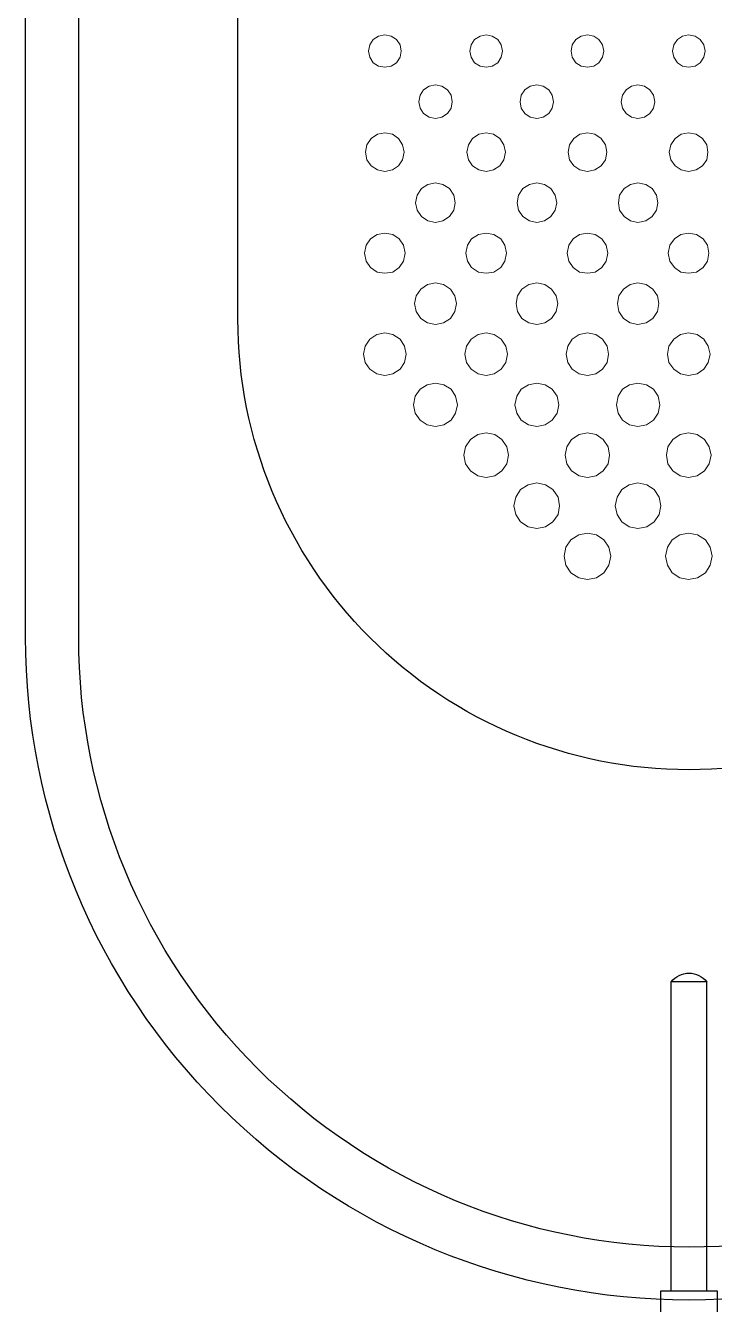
# Model space of a CAD drawing. Header units: inches. Extents: x 24920 to 61775, y 10942 to 38819.
# Drawn here: x 31138 to 31527, y 12422 to 13145 of the extents above; entities that cross this region are included whole.
import ezdxf

# ---------------------------------------------------------------- set-up
doc = ezdxf.new("R2010")
doc.units = ezdxf.units.IN
doc.header["$MEASUREMENT"] = 0
doc.layers.add('01TOILET', color=4, linetype='Continuous')

# ---------------------------------------------------------------- blocks, each defined once
blk = doc.blocks.new('A$C11311193')
at = {"layer": '01TOILET', "color": 9}
for p, q in [((-435.94, -40.12), (-393.46, 20.54)), ((-388.14, 17.78), (-392.35, 20.73)), ((-385.88, 16.2), (-388.14, 17.78)), ((-368.39, 3.95), (-370.64, 5.53)), ((-364.17, 1), (-368.39, 3.95)), ((-363.97, -0.11), (-406.45, -60.77)), ((-370.9, -4.97), (-370.47, -5.27)), ((-370.45, -2.84), (-369.99, -3.16)), ((-369.99, -3.16), (-369.8, -3.3)), ((-377, -13.64), (-377.01, -13.63)), ((-376.49, -13.87), (-376.92, -13.57)), ((-374.96, -11.89), (-374.5, -12.21)), ((-373.53, -11.06), (-373.94, -10.77)), ((-372.51, -8.73), (-372.1, -9.01)), ((-371.34, -7.71), (-371.8, -7.39)), ((-378.86, -14.78), (-378.86, -14.77)), ((-378.31, -15.04), (-378.76, -14.72)), ((-406.66, -63.86), (-377.91, -83.99)), ((-418.13, -80.24), (-389.38, -100.37)), ((-336.45, -113.02), (-193.35, -213.22)), ((-347.92, -129.4), (-204.82, -229.6)), ((-193.35, -213.22), (-204.82, -229.6))]:
    blk.add_line(p, q, dxfattribs=at)
blk.add_lwpolyline([(-405.76, -72.02), (-383.65, -87.5), (-388.24, -94.05), (-410.35, -78.58)], dxfattribs=at)
blk.add_lwpolyline([(-374.46, -79.07), (-392.82, -105.29), (-351.36, -134.31), (-333.01, -108.1)], close=True, dxfattribs=at)
for centre, radius in [((-386.29, -0.6), 16), ((-386.29, -0.6), 15.25), ((-428.45, -60.81), 22), ((-362.91, -106.69), 10)]:
    blk.add_circle(centre, radius, dxfattribs=at)
for centre, radius, start, end in [((-392.81, 20.08), 0.8, 55.0011, 145.0011), ((-386.34, 15.55), 0.8, 344.71706, 55.0011), ((-371.1, 4.88), 0.8, 55.0011, 126.95484), ((-364.63, 0.35), 0.8, 325.0011, 55.0011), ((-386.14, -0.66), 16.34, 334.55108, 343.59818), ((-376.54, -4.45), 6.52, 330.64373, 340.00983), ((-386.29, -0.6), 17, 336.04057, 341.17634), ((-370.37, -5.3), 0.402, 344.23374, 347.463), ((-370.09, -3.71), 0.5, 349.10278, 54.98404), ((-386.29, -0.6), 17, 346.35911, 348.32633), ((-386.29, -0.6), 17, 348.33841, 348.36287), ((-428.45, -60.81), 50, 76.10132, 313.4621), ((-386.18, -0.72), 16.34, 306.40401, 315.45111), ((-386.29, -0.6), 17, 308.82586, 313.96162), ((-379.36, -8.42), 6.56, 310.00744, 319.31977), ((-374.78, -12.53), 0.424, 337.9323, 55.00109), ((-374.7, -12.6), 0.318, 312.65502, 341.67022), ((-386.29, -0.6), 17, 315.72917, 318.02969), ((-378.75, -7.32), 6.9, 317.66259, 325.83332), ((-373.22, -10.63), 0.532, 235.0011, 322.50138), ((-373.49, -11.06), 0.472, 343.28224, 353.5272), ((-386.29, -0.6), 17, 322.49856, 327.50087), ((-372.09, -9.05), 0.472, 296.47499, 306.71996), ((-376.99, -5.65), 6.42, 323.85301, 332.61068), ((-377.4, -5.39), 6.9, 324.16887, 324.47045), ((-386.29, -0.6), 17, 329.24044, 334.27302), ((-371.14, -7.33), 0.424, 235.0011, 312.06989), ((-386.29, -0.6), 17, 301.67586, 303.64465), ((-386.29, -0.6), 17, 301.67586, 303.64465), ((-386.29, -0.6), 17, 301.67586, 303.64465), ((-386.29, -0.6), 17, 301.67586, 303.64465), ((-386.29, -0.6), 17, 301.67586, 301.75153), ((-428.45, -60.81), 50, 336.53601, 33.90092), ((-403.18, -68.34), 4.49, 175.78133, 235.00121), ((-412.92, -82.26), 4.49, 55.00098, 114.22086), ((-205.2, -217.13), 12.48, 271.75683, 18.24536)]:
    blk.add_arc(centre, radius, start, end, dxfattribs=at)
for points, knots in [([(-370.47, -5.27), (-370.4, -5.32), (-370.29, -5.42), (-370.18, -5.63), (-370.15, -5.87), (-370.18, -6.01), (-370.2, -6.09)], [0, 0, 0, 0, 0.243401, 0.5, 0.756599, 1, 1, 1, 1]), ([(-369.77, -4.61), (-369.77, -4.62), (-369.78, -4.66), (-369.82, -4.79), (-369.88, -4.95), (-369.94, -5.14), (-370.03, -5.35), (-370.11, -5.55), (-370.17, -5.66), (-370.19, -5.7)], [0, 0, 0, 0, 0.019444, 0.1198185, 0.2095623, 0.3164002, 0.4369193, 0.5922337, 0.7353609, 0.7353609, 0.7353609, 0.7353609]), ([(-369.99, -3.16), (-369.92, -3.22), (-369.8, -3.32), (-369.67, -3.55), (-369.61, -3.8), (-369.63, -3.95), (-369.64, -4.04)], [0, 0, 0, 0, 0.244635, 0.5, 0.755365, 1, 1, 1, 1]), ([(-375.97, -13.98), (-375.99, -14), (-376.04, -14.06), (-376.15, -14.17), (-376.3, -14.31), (-376.45, -14.44), (-376.59, -14.55), (-376.73, -14.66), (-376.81, -14.71), (-376.86, -14.75)], [0.2341512, 0.2341512, 0.2341512, 0.2341512, 0.3199573, 0.4662754, 0.5919189, 0.7019131, 0.8073592, 0.9086228, 1, 1, 1, 1]), ([(-375.63, -13.85), (-375.7, -13.89), (-375.82, -13.97), (-376.05, -14.02), (-376.29, -13.99), (-376.42, -13.92), (-376.49, -13.87)], [0, 0, 0, 0, 0.243401, 0.5, 0.756599, 1, 1, 1, 1]), ([(-374.12, -12.47), (-374.17, -12.52), (-374.25, -12.58), (-374.34, -12.62), (-374.37, -12.62)], [0, 0, 0, 0, 0.2420821, 0.3523608, 0.3523608, 0.3523608, 0.3523608]), ([(-372.1, -9.01), (-372.04, -9.06), (-371.95, -9.15), (-371.87, -9.34), (-371.86, -9.56), (-371.92, -9.67), (-371.95, -9.74)], [0, 0, 0, 0, 0.240664, 0.5, 0.759336, 1, 1, 1, 1]), ([(-370.92, -7.69), (-370.91, -7.72), (-370.92, -7.82), (-370.95, -7.91), (-370.98, -7.98)], [0.6476392, 0.6476392, 0.6476392, 0.6476392, 0.7579179, 1, 1, 1, 1]), ([(-377.36, -15.07), (-377.44, -15.11), (-377.58, -15.18), (-377.84, -15.21), (-378.09, -15.16), (-378.23, -15.09), (-378.31, -15.04)], [0, 0, 0, 0, 0.244635, 0.5, 0.755365, 1, 1, 1, 1])]:
    blk.add_open_spline(points, degree=3, knots=knots, dxfattribs=at)
blk = doc.blocks.new('A$C0C112DF2')
at = {"layer": '01TOILET', "color": 251, "linetype": 'Continuous', "lineweight": 5}
for p, q in [((-66.74, 438.52), (-62.37, 441.44)), ((-62.37, 441.44), (-57.44, 442.34)), ((-57.44, 442.34), (-52.34, 441.44)), ((-57.44, 442.34), (-57.44, 442.34)), ((-52.34, 441.44), (-48.14, 438.52)), ((-9.51, 438.52), (-5.14, 441.44)), ((-9.51, 438.52), (-5.14, 441.44)), ((-9.51, 438.52), (-5.14, 441.44)), ((-5.14, 441.44), (-0.22, 442.34)), ((-5.14, 441.44), (-0.22, 442.34)), ((-5.14, 441.44), (-0.22, 442.34)), ((-0.22, 442.34), (4.88, 441.44)), ((-0.22, 442.34), (-0.22, 442.34)), ((-0.22, 442.34), (4.88, 441.44)), ((-0.22, 442.34), (-0.22, 442.34)), ((-0.22, 442.34), (4.88, 441.44)), ((-0.22, 442.34), (-0.22, 442.34)), ((4.88, 441.44), (9.25, 438.52)), ((4.88, 441.44), (9.25, 438.52)), ((4.88, 441.44), (9.25, 438.52)), ((-70.57, 429.24), (-69.65, 434.33)), ((-69.65, 434.33), (-66.74, 438.52)), ((-48.14, 438.52), (-45.24, 434.33)), ((-45.24, 434.33), (-44.14, 429.24)), ((-13.35, 429.24), (-12.25, 434.33)), ((-13.35, 429.24), (-12.25, 434.33)), ((-13.35, 429.24), (-12.25, 434.33)), ((-12.25, 434.33), (-9.51, 438.52)), ((-12.25, 434.33), (-9.51, 438.52)), ((-12.25, 434.33), (-9.51, 438.52)), ((9.25, 438.52), (11.99, 434.33)), ((9.25, 438.52), (11.99, 434.33)), ((9.25, 438.52), (11.99, 434.33)), ((11.99, 434.33), (13.08, 429.24)), ((11.99, 434.33), (13.08, 429.24)), ((11.99, 434.33), (13.08, 429.24)), ((-69.65, 424.14), (-70.57, 429.24)), ((-44.14, 429.24), (-45.24, 424.14)), ((-12.25, 424.14), (-13.35, 429.24)), ((-12.25, 424.14), (-13.35, 429.24)), ((-12.25, 424.14), (-13.35, 429.24)), ((13.08, 429.24), (11.99, 424.14)), ((13.08, 429.24), (11.99, 424.14)), ((13.08, 429.24), (11.99, 424.14)), ((-66.74, 419.95), (-69.65, 424.14)), ((-62.37, 417.03), (-66.74, 419.95)), ((-48.14, 419.95), (-52.34, 417.03)), ((-45.24, 424.14), (-48.14, 419.95)), ((-9.51, 419.95), (-12.25, 424.14)), ((-9.51, 419.95), (-12.25, 424.14)), ((-9.51, 419.95), (-12.25, 424.14)), ((-5.14, 417.03), (-9.51, 419.95)), ((-5.14, 417.03), (-9.51, 419.95)), ((-5.14, 417.03), (-9.51, 419.95)), ((9.25, 419.95), (4.88, 417.03)), ((9.25, 419.95), (4.88, 417.03)), ((9.25, 419.95), (4.88, 417.03)), ((11.99, 424.14), (9.25, 419.95)), ((11.99, 424.14), (9.25, 419.95)), ((11.99, 424.14), (9.25, 419.95)), ((-95.17, 409.75), (-90.97, 412.48)), ((-90.97, 412.48), (-86.06, 413.57)), ((-86.06, 413.57), (-81.14, 412.48)), ((-86.06, 413.57), (-86.06, 413.57)), ((-81.14, 412.48), (-76.94, 409.75)), ((-57.44, 416.13), (-62.37, 417.03)), ((-52.34, 417.03), (-57.44, 416.13)), ((-37.95, 409.75), (-33.75, 412.48)), ((-33.75, 412.48), (-28.84, 413.57)), ((-28.84, 413.57), (-23.91, 412.48)), ((-28.84, 413.57), (-28.84, 413.57)), ((-23.91, 412.48), (-19.73, 409.75)), ((-0.22, 416.13), (-5.14, 417.03)), ((-0.22, 416.13), (-5.14, 417.03)), ((-0.22, 416.13), (-5.14, 417.03)), ((4.88, 417.03), (-0.22, 416.13)), ((4.88, 417.03), (-0.22, 416.13)), ((4.88, 417.03), (-0.22, 416.13)), ((-98.99, 400.64), (-97.9, 405.56)), ((-97.9, 405.56), (-95.17, 409.75)), ((-76.94, 409.75), (-74.02, 405.56)), ((-74.02, 405.56), (-73.12, 400.64)), ((-41.77, 400.64), (-40.68, 405.56)), ((-40.68, 405.56), (-37.95, 409.75)), ((-19.73, 409.75), (-16.81, 405.56)), ((-16.81, 405.56), (-15.89, 400.64)), ((-97.9, 395.72), (-98.99, 400.64)), ((-73.12, 400.64), (-74.02, 395.72)), ((-40.68, 395.72), (-41.77, 400.64)), ((-15.89, 400.64), (-16.81, 395.72)), ((-95.17, 391.53), (-97.9, 395.72)), ((-90.97, 388.8), (-95.17, 391.53)), ((-76.94, 391.53), (-81.14, 388.8)), ((-74.02, 395.72), (-76.94, 391.53)), ((-37.95, 391.53), (-40.68, 395.72)), ((-33.75, 388.8), (-37.95, 391.53)), ((-19.73, 391.53), (-23.91, 388.8)), ((-16.81, 395.72), (-19.73, 391.53)), ((-123.59, 380.98), (-119.41, 383.71)), ((-119.41, 383.71), (-114.67, 384.62)), ((-114.67, 384.62), (-109.74, 383.71)), ((-114.67, 384.62), (-114.67, 384.62)), ((-109.74, 383.71), (-105.74, 380.98)), ((-86.06, 387.71), (-90.97, 388.8)), ((-81.14, 388.8), (-86.06, 387.71)), ((-66.37, 380.98), (-62.18, 383.71)), ((-62.18, 383.71), (-57.44, 384.62)), ((-57.44, 384.62), (-52.52, 383.71)), ((-57.44, 384.62), (-57.44, 384.62)), ((-52.52, 383.71), (-48.51, 380.98)), ((-28.84, 387.71), (-33.75, 388.8)), ((-23.91, 388.8), (-28.84, 387.71)), ((-9.15, 380.98), (-4.96, 383.71)), ((-4.96, 383.71), (-0.22, 384.62)), ((-0.22, 384.62), (4.7, 383.71)), ((-0.22, 384.62), (-0.22, 384.62)), ((4.7, 383.71), (8.7, 380.98)), ((-127.24, 372.05), (-126.33, 376.97)), ((-126.33, 376.97), (-123.59, 380.98)), ((-105.74, 380.98), (-103, 376.97)), ((-103, 376.97), (-102.09, 372.05)), ((-70.02, 372.05), (-69.11, 376.97)), ((-69.11, 376.97), (-66.37, 380.98)), ((-48.51, 380.98), (-45.78, 376.97)), ((-45.78, 376.97), (-44.87, 372.05)), ((-12.79, 372.05), (-11.89, 376.97)), ((-11.89, 376.97), (-9.15, 380.98)), ((8.7, 380.98), (11.43, 376.97)), ((11.43, 376.97), (12.53, 372.05)), ((-126.33, 367.31), (-127.24, 372.05)), ((-102.09, 372.05), (-103, 367.31)), ((-69.11, 367.31), (-70.02, 372.05)), ((-44.87, 372.05), (-45.78, 367.31)), ((-11.89, 367.31), (-12.79, 372.05)), ((12.53, 372.05), (11.43, 367.31)), ((-123.59, 363.13), (-126.33, 367.31)), ((-119.41, 360.4), (-123.59, 363.13)), ((-105.74, 363.13), (-109.74, 360.4)), ((-103, 367.31), (-105.74, 363.13)), ((-66.37, 363.13), (-69.11, 367.31)), ((-62.18, 360.4), (-66.37, 363.13)), ((-48.51, 363.13), (-52.52, 360.4)), ((-45.78, 367.31), (-48.51, 363.13)), ((-9.15, 363.13), (-11.89, 367.31)), ((-4.96, 360.4), (-9.15, 363.13)), ((8.7, 363.13), (4.7, 360.4)), ((11.43, 367.31), (8.7, 363.13)), ((-152.03, 352.2), (-148.01, 354.93)), ((-148.01, 354.93), (-143.28, 355.85)), ((-143.28, 355.85), (-138.54, 354.93)), ((-143.28, 355.85), (-143.28, 355.85)), ((-138.54, 354.93), (-134.53, 352.2)), ((-114.67, 359.48), (-119.41, 360.4)), ((-109.74, 360.4), (-114.67, 359.48)), ((-94.81, 352.2), (-90.8, 354.93)), ((-90.8, 354.93), (-86.06, 355.85)), ((-86.06, 355.85), (-81.32, 354.93)), ((-86.06, 355.85), (-86.06, 355.85)), ((-81.32, 354.93), (-77.31, 352.2)), ((-57.44, 359.48), (-62.18, 360.4)), ((-52.52, 360.4), (-57.44, 359.48)), ((-37.59, 352.2), (-33.58, 354.93)), ((-33.58, 354.93), (-28.84, 355.85)), ((-28.84, 355.85), (-24.1, 354.93)), ((-28.84, 355.85), (-28.84, 355.85)), ((-24.1, 354.93), (-20.09, 352.2)), ((-0.22, 359.48), (-4.96, 360.4)), ((4.7, 360.4), (-0.22, 359.48)), ((-155.67, 343.46), (-154.76, 348.19)), ((-154.76, 348.19), (-152.03, 352.2)), ((-134.53, 352.2), (-131.98, 348.19)), ((-131.98, 348.19), (-130.88, 343.46)), ((-98.45, 343.46), (-97.35, 348.19)), ((-97.35, 348.19), (-94.81, 352.2)), ((-77.31, 352.2), (-74.58, 348.19)), ((-74.58, 348.19), (-73.66, 343.46)), ((-41.04, 343.46), (-40.13, 348.19)), ((-40.13, 348.19), (-37.59, 352.2)), ((-20.09, 352.2), (-17.36, 348.19)), ((-17.36, 348.19), (-16.45, 343.46)), ((-154.76, 338.72), (-155.67, 343.46)), ((-130.88, 343.46), (-131.98, 338.72)), ((-97.35, 338.72), (-98.45, 343.46)), ((-73.66, 343.46), (-74.58, 338.72)), ((-40.13, 338.72), (-41.04, 343.46)), ((-16.45, 343.46), (-17.36, 338.72)), ((-152.03, 334.72), (-154.76, 338.72)), ((-148.01, 332.17), (-152.03, 334.72)), ((-134.53, 334.72), (-138.54, 332.17)), ((-131.98, 338.72), (-134.53, 334.72)), ((-94.81, 334.72), (-97.35, 338.72)), ((-90.8, 332.17), (-94.81, 334.72)), ((-77.31, 334.72), (-81.32, 332.17)), ((-74.58, 338.72), (-77.31, 334.72)), ((-37.59, 334.72), (-40.13, 338.72)), ((-33.58, 332.17), (-37.59, 334.72)), ((-20.09, 334.72), (-24.1, 332.17)), ((-17.36, 338.72), (-20.09, 334.72)), ((-180.45, 323.43), (-176.45, 325.98)), ((-176.45, 325.98), (-171.88, 326.89)), ((-171.88, 326.89), (-167.33, 325.98)), ((-171.88, 326.89), (-171.88, 326.89)), ((-167.33, 325.98), (-163.32, 323.43)), ((-143.28, 331.26), (-148.01, 332.17)), ((-138.54, 332.17), (-143.28, 331.26)), ((-123.23, 323.43), (-119.22, 325.98)), ((-119.22, 325.98), (-114.67, 326.89)), ((-114.67, 326.89), (-110.11, 325.98)), ((-114.67, 326.89), (-114.67, 326.89)), ((-110.11, 325.98), (-106.1, 323.43)), ((-86.06, 331.26), (-90.8, 332.17)), ((-81.32, 332.17), (-86.06, 331.26)), ((-66.01, 323.43), (-62, 325.98)), ((-62, 325.98), (-57.44, 326.89)), ((-57.44, 326.89), (-52.71, 325.98)), ((-57.44, 326.89), (-57.44, 326.89)), ((-52.71, 325.98), (-48.88, 323.43)), ((-28.84, 331.26), (-33.58, 332.17)), ((-24.1, 332.17), (-28.84, 331.26)), ((-8.61, 323.43), (-4.78, 325.98)), ((-4.78, 325.98), (-0.22, 326.89)), ((-0.22, 326.89), (4.52, 325.98)), ((-0.22, 326.89), (-0.22, 326.89)), ((4.52, 325.98), (8.34, 323.43)), ((-183.91, 314.87), (-183, 319.6)), ((-183, 319.6), (-180.45, 323.43)), ((-163.32, 323.43), (-160.77, 319.6)), ((-160.77, 319.6), (-159.86, 314.87)), ((-126.69, 314.87), (-125.79, 319.6)), ((-125.79, 319.6), (-123.23, 323.43)), ((-106.1, 323.43), (-103.55, 319.6)), ((-103.55, 319.6), (-102.64, 314.87)), ((-69.47, 314.87), (-68.56, 319.6)), ((-68.56, 319.6), (-66.01, 323.43)), ((-48.88, 323.43), (-46.33, 319.6)), ((-46.33, 319.6), (-45.42, 314.87)), ((-12.25, 314.87), (-11.33, 319.6)), ((-11.33, 319.6), (-8.61, 323.43)), ((8.34, 323.43), (10.89, 319.6)), ((10.89, 319.6), (11.99, 314.87)), ((-183, 310.32), (-183.91, 314.87)), ((-159.86, 314.87), (-160.77, 310.32)), ((-125.79, 310.32), (-126.69, 314.87)), ((-102.64, 314.87), (-103.55, 310.32)), ((-68.56, 310.32), (-69.47, 314.87)), ((-45.42, 314.87), (-46.33, 310.32)), ((-11.33, 310.32), (-12.25, 314.87)), ((11.99, 314.87), (10.89, 310.32)), ((-180.45, 306.49), (-183, 310.32)), ((-176.45, 303.76), (-180.45, 306.49)), ((-163.32, 306.49), (-167.33, 303.76)), ((-160.77, 310.32), (-163.32, 306.49)), ((-123.23, 306.49), (-125.79, 310.32)), ((-119.22, 303.76), (-123.23, 306.49)), ((-106.1, 306.49), (-110.11, 303.76)), ((-103.55, 310.32), (-106.1, 306.49)), ((-66.01, 306.49), (-68.56, 310.32)), ((-62, 303.76), (-66.01, 306.49)), ((-48.88, 306.49), (-52.71, 303.76)), ((-46.33, 310.32), (-48.88, 306.49)), ((-8.61, 306.49), (-11.33, 310.32)), ((-4.78, 303.76), (-8.61, 306.49)), ((8.34, 306.49), (4.52, 303.76)), ((10.89, 310.32), (8.34, 306.49)), ((-171.88, 302.85), (-176.45, 303.76)), ((-167.33, 303.76), (-171.88, 302.85)), ((-151.66, 294.66), (-147.83, 297.2)), ((-147.83, 297.2), (-143.28, 298.12)), ((-143.28, 298.12), (-138.72, 297.2)), ((-143.28, 298.12), (-143.28, 298.12)), ((-138.72, 297.2), (-134.89, 294.66)), ((-114.67, 302.85), (-119.22, 303.76)), ((-110.11, 303.76), (-114.67, 302.85)), ((-94.45, 294.66), (-90.61, 297.2)), ((-90.61, 297.2), (-86.06, 298.12)), ((-86.06, 298.12), (-81.5, 297.2)), ((-86.06, 298.12), (-86.06, 298.12)), ((-81.5, 297.2), (-77.67, 294.66)), ((-57.44, 302.85), (-62, 303.76)), ((-52.71, 303.76), (-57.44, 302.85)), ((-37.03, 294.66), (-33.21, 297.2)), ((-33.21, 297.2), (-28.84, 298.12)), ((-28.84, 298.12), (-24.28, 297.2)), ((-28.84, 298.12), (-28.84, 298.12)), ((-24.28, 297.2), (-20.45, 294.66)), ((-0.22, 302.85), (-4.78, 303.76)), ((4.52, 303.76), (-0.22, 302.85)), ((-155.12, 286.28), (-154.21, 290.82)), ((-154.21, 290.82), (-151.66, 294.66)), ((-134.89, 294.66), (-132.35, 290.82)), ((-132.35, 290.82), (-131.44, 286.28)), ((-97.72, 286.28), (-96.99, 290.82)), ((-96.99, 290.82), (-94.45, 294.66)), ((-77.67, 294.66), (-75.12, 290.82)), ((-75.12, 290.82), (-74.21, 286.28)), ((-40.49, 286.28), (-39.59, 290.82)), ((-39.59, 290.82), (-37.03, 294.66)), ((-20.45, 294.66), (-17.9, 290.82)), ((-17.9, 290.82), (-16.99, 286.28)), ((-154.21, 281.91), (-155.12, 286.28)), ((-131.44, 286.28), (-132.35, 281.91)), ((-96.99, 281.91), (-97.72, 286.28)), ((-74.21, 286.28), (-75.12, 281.91)), ((-39.59, 281.91), (-40.49, 286.28)), ((-16.99, 286.28), (-17.9, 281.91)), ((-151.66, 278.08), (-154.21, 281.91)), ((-147.83, 275.54), (-151.66, 278.08)), ((-143.28, 274.62), (-147.83, 275.54)), ((-138.72, 275.54), (-143.28, 274.62)), ((-134.89, 278.08), (-138.72, 275.54)), ((-132.35, 281.91), (-134.89, 278.08)), ((-94.45, 278.08), (-96.99, 281.91)), ((-90.61, 275.54), (-94.45, 278.08)), ((-86.06, 274.62), (-90.61, 275.54)), ((-81.5, 275.54), (-86.06, 274.62)), ((-77.67, 278.08), (-81.5, 275.54)), ((-75.12, 281.91), (-77.67, 278.08)), ((-37.03, 278.08), (-39.59, 281.91)), ((-33.21, 275.54), (-37.03, 278.08)), ((-28.84, 274.62), (-33.21, 275.54)), ((-24.28, 275.54), (-28.84, 274.62)), ((-20.45, 278.08), (-24.28, 275.54)), ((-17.9, 281.91), (-20.45, 278.08)), ((-180.09, 265.88), (-176.26, 268.43)), ((-176.26, 268.43), (-171.88, 269.16)), ((-171.88, 269.16), (-167.51, 268.43)), ((-171.88, 269.16), (-171.88, 269.16)), ((-167.51, 268.43), (-163.86, 265.88)), ((-122.87, 265.88), (-119.04, 268.43)), ((-119.04, 268.43), (-114.67, 269.16)), ((-114.67, 269.16), (-110.3, 268.43)), ((-114.67, 269.16), (-114.67, 269.16)), ((-110.3, 268.43), (-106.46, 265.88)), ((-65.47, 265.88), (-61.82, 268.43)), ((-61.82, 268.43), (-57.44, 269.16)), ((-57.44, 269.16), (-53.08, 268.43)), ((-57.44, 269.16), (-57.44, 269.16)), ((-53.08, 268.43), (-49.25, 265.88)), ((-8.24, 265.88), (-4.59, 268.43)), ((-4.59, 268.43), (-0.22, 269.16)), ((-0.22, 269.16), (4.15, 268.43)), ((-0.22, 269.16), (-0.22, 269.16)), ((4.15, 268.43), (7.98, 265.88)), ((-183.37, 257.68), (-182.46, 262.24)), ((-182.46, 262.24), (-180.09, 265.88)), ((-163.86, 265.88), (-161.32, 262.24)), ((-161.32, 262.24), (-160.41, 257.68)), ((-126.14, 257.68), (-125.23, 262.24)), ((-125.23, 262.24), (-122.87, 265.88)), ((-106.46, 265.88), (-104.1, 262.24)), ((-104.1, 262.24), (-103.19, 257.68)), ((-68.93, 257.68), (-68.01, 262.24)), ((-68.01, 262.24), (-65.47, 265.88)), ((-49.25, 265.88), (-46.88, 262.24)), ((-46.88, 262.24), (-45.97, 257.68)), ((-11.71, 257.68), (-10.79, 262.24)), ((-10.79, 262.24), (-8.24, 265.88)), ((7.98, 265.88), (10.53, 262.24)), ((10.53, 262.24), (11.26, 257.68)), ((-182.46, 253.32), (-183.37, 257.68)), ((-180.09, 249.67), (-182.46, 253.32)), ((-161.32, 253.32), (-163.86, 249.67)), ((-160.41, 257.68), (-161.32, 253.32)), ((-125.23, 253.32), (-126.14, 257.68)), ((-122.87, 249.67), (-125.23, 253.32)), ((-104.1, 253.32), (-106.46, 249.67)), ((-103.19, 257.68), (-104.1, 253.32)), ((-68.01, 253.32), (-68.93, 257.68)), ((-65.47, 249.67), (-68.01, 253.32)), ((-46.88, 253.32), (-49.25, 249.67)), ((-45.97, 257.68), (-46.88, 253.32)), ((-10.79, 253.32), (-11.71, 257.68)), ((-8.24, 249.67), (-10.79, 253.32)), ((10.53, 253.32), (7.98, 249.67)), ((11.26, 257.68), (10.53, 253.32)), ((-176.26, 247.12), (-180.09, 249.67)), ((-171.88, 246.4), (-176.26, 247.12)), ((-167.51, 247.12), (-171.88, 246.4)), ((-163.86, 249.67), (-167.51, 247.12)), ((-119.04, 247.12), (-122.87, 249.67)), ((-114.67, 246.4), (-119.04, 247.12)), ((-110.3, 247.12), (-114.67, 246.4)), ((-106.46, 249.67), (-110.3, 247.12)), ((-61.82, 247.12), (-65.47, 249.67)), ((-57.44, 246.4), (-61.82, 247.12)), ((-53.08, 247.12), (-57.44, 246.4)), ((-49.25, 249.67), (-53.08, 247.12)), ((-4.59, 247.12), (-8.24, 249.67)), ((-0.22, 246.4), (-4.59, 247.12)), ((4.15, 247.12), (-0.22, 246.4)), ((7.98, 249.67), (4.15, 247.12)), ((-151.3, 237.11), (-147.65, 239.48)), ((-147.65, 239.48), (-143.28, 240.38)), ((-143.28, 240.38), (-139.09, 239.48)), ((-143.28, 240.38), (-143.28, 240.38)), ((-139.09, 239.48), (-135.44, 237.11)), ((-93.89, 237.11), (-90.25, 239.48)), ((-90.25, 239.48), (-86.06, 240.38)), ((-86.06, 240.38), (-81.68, 239.48)), ((-86.06, 240.38), (-86.06, 240.38)), ((-81.68, 239.48), (-78.03, 237.11)), ((-36.67, 237.11), (-33.02, 239.48)), ((-33.02, 239.48), (-28.84, 240.38)), ((-28.84, 240.38), (-24.46, 239.48)), ((-28.84, 240.38), (-28.84, 240.38)), ((-24.46, 239.48), (-20.82, 237.11)), ((-154.58, 229.28), (-153.67, 233.46)), ((-153.67, 233.46), (-151.3, 237.11)), ((-135.44, 237.11), (-132.88, 233.46)), ((-132.88, 233.46), (-132.16, 229.28)), ((-97.17, 229.28), (-96.44, 233.46)), ((-96.44, 233.46), (-93.89, 237.11)), ((-78.03, 237.11), (-75.67, 233.46)), ((-75.67, 233.46), (-74.76, 229.28)), ((-39.95, 229.28), (-39.23, 233.46)), ((-39.23, 233.46), (-36.67, 237.11)), ((-20.82, 237.11), (-18.45, 233.46)), ((-18.45, 233.46), (-17.54, 229.28)), ((-153.67, 224.9), (-154.58, 229.28)), ((-151.3, 221.26), (-153.67, 224.9)), ((-132.88, 224.9), (-135.44, 221.26)), ((-132.16, 229.28), (-132.88, 224.9)), ((-96.44, 224.9), (-97.17, 229.28)), ((-93.89, 221.26), (-96.44, 224.9)), ((-75.67, 224.9), (-78.03, 221.26)), ((-74.76, 229.28), (-75.67, 224.9)), ((-39.23, 224.9), (-39.95, 229.28)), ((-36.67, 221.26), (-39.23, 224.9)), ((-18.45, 224.9), (-20.82, 221.26)), ((-17.54, 229.28), (-18.45, 224.9)), ((-147.65, 218.89), (-151.3, 221.26)), ((-143.28, 217.99), (-147.65, 218.89)), ((-139.09, 218.89), (-143.28, 217.99)), ((-135.44, 221.26), (-139.09, 218.89)), ((-90.25, 218.89), (-93.89, 221.26)), ((-86.06, 217.99), (-90.25, 218.89)), ((-81.68, 218.89), (-86.06, 217.99)), ((-78.03, 221.26), (-81.68, 218.89)), ((-33.02, 218.89), (-36.67, 221.26)), ((-28.84, 217.99), (-33.02, 218.89)), ((-24.46, 218.89), (-28.84, 217.99)), ((-20.82, 221.26), (-24.46, 218.89)), ((-179.73, 208.34), (-176.08, 210.7)), ((-176.08, 210.7), (-171.88, 211.61)), ((-171.88, 211.61), (-167.7, 210.7)), ((-171.88, 211.61), (-171.88, 211.61)), ((-167.7, 210.7), (-164.24, 208.34)), ((-122.31, 208.34), (-118.85, 210.7)), ((-118.85, 210.7), (-114.67, 211.61)), ((-114.67, 211.61), (-110.47, 210.7)), ((-114.67, 211.61), (-114.67, 211.61)), ((-110.47, 210.7), (-107.01, 208.34)), ((-65.1, 208.34), (-61.64, 210.7)), ((-61.64, 210.7), (-57.44, 211.61)), ((-57.44, 211.61), (-53.26, 210.7)), ((-57.44, 211.61), (-57.44, 211.61)), ((-53.26, 210.7), (-49.61, 208.34)), ((-7.87, 208.34), (-4.41, 210.7)), ((-4.41, 210.7), (-0.22, 211.61)), ((-0.22, 211.61), (3.97, 210.7)), ((-0.22, 211.61), (-0.22, 211.61)), ((3.97, 210.7), (7.61, 208.34)), ((-182.82, 200.68), (-182.09, 204.87)), ((-182.09, 204.87), (-179.73, 208.34)), ((-164.24, 208.34), (-161.87, 204.87)), ((-161.87, 204.87), (-160.96, 200.68)), ((-125.6, 200.68), (-124.69, 204.87)), ((-124.69, 204.87), (-122.31, 208.34)), ((-107.01, 208.34), (-104.64, 204.87)), ((-104.64, 204.87), (-103.73, 200.68)), ((-68.38, 200.68), (-67.47, 204.87)), ((-67.47, 204.87), (-65.1, 208.34)), ((-49.61, 208.34), (-47.24, 204.87)), ((-47.24, 204.87), (-46.51, 200.68)), ((-11.15, 200.68), (-10.25, 204.87)), ((-10.25, 204.87), (-7.87, 208.34)), ((7.61, 208.34), (9.98, 204.87)), ((9.98, 204.87), (10.71, 200.68)), ((-182.09, 196.5), (-182.82, 200.68)), ((-179.73, 192.86), (-182.09, 196.5)), ((-161.87, 196.5), (-164.24, 192.86)), ((-160.96, 200.68), (-161.87, 196.5)), ((-124.69, 196.5), (-125.6, 200.68)), ((-122.31, 192.86), (-124.69, 196.5)), ((-104.64, 196.5), (-107.01, 192.86)), ((-103.73, 200.68), (-104.64, 196.5)), ((-67.47, 196.5), (-68.38, 200.68)), ((-65.1, 192.86), (-67.47, 196.5)), ((-47.24, 196.5), (-49.61, 192.86)), ((-46.51, 200.68), (-47.24, 196.5)), ((-10.25, 196.5), (-11.15, 200.68)), ((-7.87, 192.86), (-10.25, 196.5)), ((9.98, 196.5), (7.61, 192.86)), ((10.71, 200.68), (9.98, 196.5)), ((-176.08, 190.49), (-179.73, 192.86)), ((-171.88, 189.76), (-176.08, 190.49)), ((-167.7, 190.49), (-171.88, 189.76)), ((-164.24, 192.86), (-167.7, 190.49)), ((-118.85, 190.49), (-122.31, 192.86)), ((-114.67, 189.76), (-118.85, 190.49)), ((-110.47, 190.49), (-114.67, 189.76)), ((-107.01, 192.86), (-110.47, 190.49)), ((-61.64, 190.49), (-65.1, 192.86)), ((-57.44, 189.76), (-61.64, 190.49)), ((-53.26, 190.49), (-57.44, 189.76)), ((-49.61, 192.86), (-53.26, 190.49)), ((-4.41, 190.49), (-7.87, 192.86)), ((-0.22, 189.76), (-4.41, 190.49)), ((3.97, 190.49), (-0.22, 189.76)), ((7.61, 192.86), (3.97, 190.49)), ((-146.93, 180.84), (-143.28, 181.56)), ((-143.28, 181.56), (-139.63, 180.84)), ((-143.28, 181.56), (-143.28, 181.56)), ((-89.7, 180.84), (-86.06, 181.56)), ((-86.06, 181.56), (-82.4, 180.84)), ((-86.06, 181.56), (-86.06, 181.56)), ((-32.48, 180.84), (-28.84, 181.56)), ((-28.84, 181.56), (-25.2, 180.84)), ((-28.84, 181.56), (-28.84, 181.56)), ((-152.75, 172.09), (-152.03, 175.74)), ((-152.03, 175.74), (-150.01, 178.83)), ((-150.01, 178.83), (-146.93, 180.84)), ((-139.63, 180.84), (-136.54, 178.83)), ((-136.54, 178.83), (-134.53, 175.74)), ((-134.53, 175.74), (-133.8, 172.09)), ((-95.53, 172.09), (-94.81, 175.74)), ((-94.81, 175.74), (-92.8, 178.83)), ((-92.8, 178.83), (-89.7, 180.84)), ((-82.4, 180.84), (-79.32, 178.83)), ((-79.32, 178.83), (-77.31, 175.74)), ((-77.31, 175.74), (-76.58, 172.09)), ((-38.31, 172.09), (-37.59, 175.74)), ((-37.59, 175.74), (-35.58, 178.83)), ((-35.58, 178.83), (-32.48, 180.84)), ((-25.2, 180.84), (-22.09, 178.83)), ((-22.09, 178.83), (-20.09, 175.74)), ((-20.09, 175.74), (-19.36, 172.09)), ((-152.03, 168.45), (-152.75, 172.09)), ((-150.01, 165.36), (-152.03, 168.45)), ((-134.53, 168.45), (-136.54, 165.36)), ((-133.8, 172.09), (-134.53, 168.45)), ((-94.81, 168.45), (-95.53, 172.09)), ((-92.8, 165.36), (-94.81, 168.45)), ((-77.31, 168.45), (-79.32, 165.36)), ((-76.58, 172.09), (-77.31, 168.45)), ((-37.59, 168.45), (-38.31, 172.09)), ((-35.58, 165.36), (-37.59, 168.45)), ((-20.09, 168.45), (-22.09, 165.36)), ((-19.36, 172.09), (-20.09, 168.45)), ((-146.93, 163.35), (-150.01, 165.36)), ((-143.28, 162.63), (-146.93, 163.35)), ((-139.63, 163.35), (-143.28, 162.63)), ((-136.54, 165.36), (-139.63, 163.35)), ((-89.7, 163.35), (-92.8, 165.36)), ((-86.06, 162.63), (-89.7, 163.35)), ((-82.4, 163.35), (-86.06, 162.63)), ((-79.32, 165.36), (-82.4, 163.35)), ((-32.48, 163.35), (-35.58, 165.36)), ((-28.84, 162.63), (-32.48, 163.35)), ((-25.2, 163.35), (-28.84, 162.63)), ((-22.09, 165.36), (-25.2, 163.35)), ((-178.45, 150.05), (-175.53, 152.06)), ((-175.53, 152.06), (-171.88, 152.61)), ((-171.88, 152.61), (-168.42, 152.06)), ((-171.88, 152.61), (-171.88, 152.61)), ((-168.42, 152.06), (-165.33, 150.05)), ((-121.23, 150.05), (-118.13, 152.06)), ((-118.13, 152.06), (-114.67, 152.61)), ((-114.67, 152.61), (-111.2, 152.06)), ((-114.67, 152.61), (-114.67, 152.61)), ((-111.2, 152.06), (-108.1, 150.05)), ((-64.01, 150.05), (-60.9, 152.06)), ((-60.9, 152.06), (-57.44, 152.61)), ((-57.44, 152.61), (-53.8, 152.06)), ((-57.44, 152.61), (-57.44, 152.61)), ((-53.8, 152.06), (-50.89, 150.05)), ((-6.6, 150.05), (-3.69, 152.06)), ((-3.69, 152.06), (-0.22, 152.61)), ((-0.22, 152.61), (3.42, 152.06)), ((-0.22, 152.61), (-0.22, 152.61)), ((3.42, 152.06), (6.34, 150.05)), ((-181.18, 143.5), (-180.45, 146.96)), ((-180.45, 146.96), (-178.45, 150.05)), ((-165.33, 150.05), (-163.32, 146.96)), ((-163.32, 146.96), (-162.78, 143.5)), ((-123.97, 143.5), (-123.23, 146.96)), ((-123.23, 146.96), (-121.23, 150.05)), ((-108.1, 150.05), (-106.1, 146.96)), ((-106.1, 146.96), (-105.37, 143.5)), ((-66.56, 143.5), (-66.01, 146.96)), ((-66.01, 146.96), (-64.01, 150.05)), ((-50.89, 150.05), (-48.88, 146.96)), ((-48.88, 146.96), (-48.14, 143.5)), ((-9.34, 143.5), (-8.61, 146.96)), ((-8.61, 146.96), (-6.6, 150.05)), ((6.34, 150.05), (8.34, 146.96)), ((8.34, 146.96), (9.07, 143.5)), ((-180.45, 139.86), (-181.18, 143.5)), ((-178.45, 136.95), (-180.45, 139.86)), ((-163.32, 139.86), (-165.33, 136.95)), ((-162.78, 143.5), (-163.32, 139.86)), ((-123.23, 139.86), (-123.97, 143.5)), ((-121.23, 136.95), (-123.23, 139.86)), ((-106.1, 139.86), (-108.1, 136.95)), ((-105.37, 143.5), (-106.1, 139.86)), ((-66.01, 139.86), (-66.56, 143.5)), ((-64.01, 136.95), (-66.01, 139.86)), ((-48.88, 139.86), (-50.89, 136.95)), ((-48.14, 143.5), (-48.88, 139.86)), ((-8.61, 139.86), (-9.34, 143.5)), ((-6.6, 136.95), (-8.61, 139.86)), ((8.34, 139.86), (6.34, 136.95)), ((9.07, 143.5), (8.34, 139.86)), ((-175.53, 134.95), (-178.45, 136.95)), ((-171.88, 134.21), (-175.53, 134.95)), ((-168.42, 134.95), (-171.88, 134.21)), ((-165.33, 136.95), (-168.42, 134.95)), ((-118.13, 134.95), (-121.23, 136.95)), ((-114.67, 134.21), (-118.13, 134.95)), ((-111.2, 134.95), (-114.67, 134.21)), ((-108.1, 136.95), (-111.2, 134.95)), ((-60.9, 134.95), (-64.01, 136.95)), ((-57.44, 134.21), (-60.9, 134.95)), ((-53.8, 134.95), (-57.44, 134.21)), ((-50.89, 136.95), (-53.8, 134.95)), ((-3.69, 134.95), (-6.6, 136.95)), ((-0.22, 134.21), (-3.69, 134.95)), ((3.42, 134.95), (-0.22, 134.21)), ((6.34, 136.95), (3.42, 134.95))]:
    blk.add_line(p, q, dxfattribs=at)
blk = doc.blocks.new('A$C43eeee79')
at = {"layer": '01TOILET', "color": 2, "linetype": 'ByBlock', "ltscale": 5}
blk.add_lwpolyline([(674.11, 1305), (674.11, 2255, -0.414214), (1049.11, 2630), (1049.11, 2630, -0.414214), (1424.11, 2255), (1424.11, 1305, -0.414214), (1049.11, 930), (1049.11, 930, -0.414214)], format="xyb", close=True, dxfattribs=at)
at = {"layer": '01TOILET', "color": 8, "linetype": 'ByBlock', "ltscale": 5}
blk.add_lwpolyline([(704.11, 1305), (704.11, 2255, -0.414214), (1049.11, 2600, -0.414214), (1394.11, 2255), (1394.11, 1305, -0.414214), (1049.11, 960, -0.414214)], format="xyb", close=True, dxfattribs=at)
at = {"layer": '01TOILET', "color": 252, "linetype": 'ByBlock', "ltscale": 5}
blk.add_lwpolyline([(794.11, 1485), (794.11, 2075, -0.414214), (1049.11, 2330, -0.414214), (1304.11, 2075), (1304.11, 1485, -0.414214), (1049.11, 1230, -0.414214)], format="xyb", close=True, dxfattribs=at)
at = {"layer": '01TOILET', "linetype": 'ByBlock', "ltscale": 5, "xscale": -1, "rotation": 180}
blk.add_blockref('A$C0C112DF2', (1049.11, 1780), dxfattribs=at)
at = {"layer": '01TOILET', "lineweight": 15, "xscale": -1, "rotation": 234.9998801164323}
blk.add_blockref('A$C11311193', (1344.67, 1146.08), dxfattribs=at)

msp = doc.modelspace()

# ---------------------------------------------------------------- block references
msp.add_blockref('A$C43eeee79', (30463.9, 11494.28))

doc.saveas('drawing.dxf')
